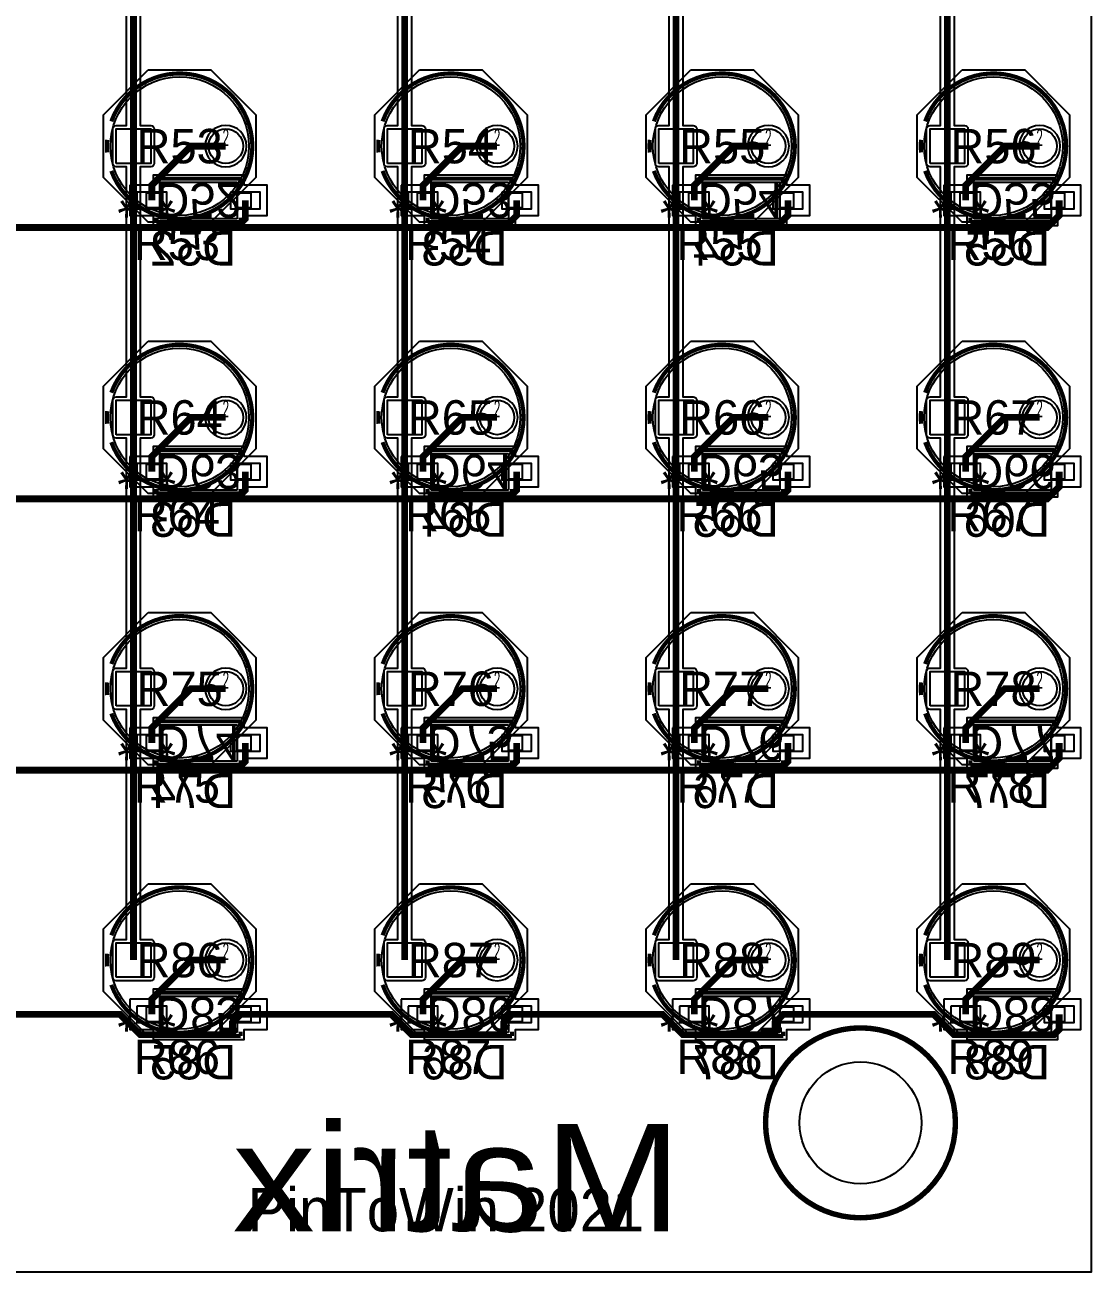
# Model space of a CAD drawing. Extents: x -64 to 44, y -72 to 40.
# Drawn here: x 4.2 to 43.5, y -71.5 to -25.53 of the extents above; entities that cross this region are included whole.
import ezdxf
from ezdxf.enums import TextEntityAlignment as Align

# ---------------------------------------------------------------- set-up
doc = ezdxf.new("R2010")
doc.units = 0
for name, color, linetype in [('ASSEMBLY', 12, 'CONTINUOUS'), ('BOUND', 85, 'CONTINUOUS'), ('COND', 80, 'CONTINUOUS'), ('COND2', 2, 'CONTINUOUS'), ('PACKAGES', 202, 'CONTINUOUS'), ('SILK_SCREEN', 85, 'CONTINUOUS'), ('SILK_SCREEN2', 85, 'CONTINUOUS'), ('SOLDER_MASK', 85, 'CONTINUOUS'), ('TEXT', 142, 'CONTINUOUS')]:
    doc.layers.add(name, color=color, linetype=linetype)

msp = doc.modelspace()

# ---------------------------------------------------------------- linework, layer by layer
at = {"layer": 'ASSEMBLY'}
for points in [[(12.4545, -30, -1), (7.3491, -30, -1), (12.4545, -30)], [(22.4545, -30, -1), (17.3491, -30, -1), (22.4545, -30)], [(32.4545, -30, -1), (27.3491, -30, -1), (32.4545, -30)], [(42.4545, -30, -1), (37.3491, -30, -1), (42.4545, -30)], [(12.4545, -40, -1), (7.3491, -40, -1), (12.4545, -40)], [(22.4545, -40, -1), (17.3491, -40, -1), (22.4545, -40)], [(32.4545, -40, -1), (27.3491, -40, -1), (32.4545, -40)], [(42.4545, -40, -1), (37.3491, -40, -1), (42.4545, -40)], [(12.4545, -50, -1), (7.3491, -50, -1), (12.4545, -50)], [(22.4545, -50, -1), (17.3491, -50, -1), (22.4545, -50)], [(32.4545, -50, -1), (27.3491, -50, -1), (32.4545, -50)], [(42.4545, -50, -1), (37.3491, -50, -1), (42.4545, -50)], [(12.4545, -60, -1), (7.3491, -60, -1), (12.4545, -60)], [(22.4545, -60, -1), (17.3491, -60, -1), (22.4545, -60)], [(32.4545, -60, -1), (27.3491, -60, -1), (32.4545, -60)], [(42.4545, -60, -1), (37.3491, -60, -1), (42.4545, -60)]]:
    msp.add_lwpolyline(points, format="xyb", dxfattribs=at)
for points in [[(9.175, -31.6625), (9.5125, -31.325)], [(9.175, -31.325), (12.025, -31.325)], [(9.175, -32.675), (9.175, -31.325)], [(12.025, -31.325), (12.025, -32.675)], [(19.175, -31.6625), (19.5125, -31.325)], [(19.175, -31.325), (22.025, -31.325)], [(19.175, -32.675), (19.175, -31.325)], [(22.025, -31.325), (22.025, -32.675)], [(29.175, -31.6625), (29.5125, -31.325)], [(29.175, -31.325), (32.025, -31.325)], [(29.175, -32.675), (29.175, -31.325)], [(32.025, -31.325), (32.025, -32.675)], [(39.175, -31.6625), (39.5125, -31.325)], [(39.175, -31.325), (42.025, -31.325)], [(39.175, -32.675), (39.175, -31.325)], [(42.025, -31.325), (42.025, -32.675)], [(8.675, -32.275), (8.675, -31.725)], [(8.675, -31.725), (9.175, -31.725)], [(9.175, -31.725), (9.175, -32.275)], [(12.025, -32.275), (12.025, -31.725)], [(12.025, -31.725), (12.525, -31.725)], [(12.525, -31.725), (12.525, -32.275)], [(18.675, -32.275), (18.675, -31.725)], [(18.675, -31.725), (19.175, -31.725)], [(19.175, -31.725), (19.175, -32.275)], [(22.025, -32.275), (22.025, -31.725)], [(22.025, -31.725), (22.525, -31.725)], [(22.525, -31.725), (22.525, -32.275)], [(28.675, -32.275), (28.675, -31.725)], [(28.675, -31.725), (29.175, -31.725)], [(29.175, -31.725), (29.175, -32.275)], [(32.025, -32.275), (32.025, -31.725)], [(32.025, -31.725), (32.525, -31.725)], [(32.525, -31.725), (32.525, -32.275)], [(38.675, -32.275), (38.675, -31.725)], [(38.675, -31.725), (39.175, -31.725)], [(39.175, -31.725), (39.175, -32.275)], [(42.025, -32.275), (42.025, -31.725)], [(42.025, -31.725), (42.525, -31.725)], [(42.525, -31.725), (42.525, -32.275)], [(9.175, -32.275), (8.675, -32.275)], [(9.175, -32.3375), (9.5125, -32.675)], [(12.525, -32.275), (12.025, -32.275)], [(19.175, -32.275), (18.675, -32.275)], [(19.175, -32.3375), (19.5125, -32.675)], [(22.525, -32.275), (22.025, -32.275)], [(29.175, -32.275), (28.675, -32.275)], [(29.175, -32.3375), (29.5125, -32.675)], [(32.525, -32.275), (32.025, -32.275)], [(39.175, -32.275), (38.675, -32.275)], [(39.175, -32.3375), (39.5125, -32.675)], [(42.525, -32.275), (42.025, -32.275)], [(12.025, -32.675), (9.175, -32.675)], [(22.025, -32.675), (19.175, -32.675)], [(32.025, -32.675), (29.175, -32.675)], [(42.025, -32.675), (39.175, -32.675)], [(9.175, -41.6625), (9.5125, -41.325)], [(9.175, -41.325), (12.025, -41.325)], [(9.175, -42.675), (9.175, -41.325)], [(12.025, -41.325), (12.025, -42.675)], [(19.175, -41.6625), (19.5125, -41.325)], [(19.175, -41.325), (22.025, -41.325)], [(19.175, -42.675), (19.175, -41.325)], [(22.025, -41.325), (22.025, -42.675)], [(29.175, -41.6625), (29.5125, -41.325)], [(29.175, -41.325), (32.025, -41.325)], [(29.175, -42.675), (29.175, -41.325)], [(32.025, -41.325), (32.025, -42.675)], [(39.175, -41.6625), (39.5125, -41.325)], [(39.175, -41.325), (42.025, -41.325)], [(39.175, -42.675), (39.175, -41.325)], [(42.025, -41.325), (42.025, -42.675)], [(8.675, -42.275), (8.675, -41.725)], [(8.675, -41.725), (9.175, -41.725)], [(9.175, -41.725), (9.175, -42.275)], [(12.025, -42.275), (12.025, -41.725)], [(12.025, -41.725), (12.525, -41.725)], [(12.525, -41.725), (12.525, -42.275)], [(18.675, -42.275), (18.675, -41.725)], [(18.675, -41.725), (19.175, -41.725)], [(19.175, -41.725), (19.175, -42.275)], [(22.025, -42.275), (22.025, -41.725)], [(22.025, -41.725), (22.525, -41.725)], [(22.525, -41.725), (22.525, -42.275)], [(28.675, -42.275), (28.675, -41.725)], [(28.675, -41.725), (29.175, -41.725)], [(29.175, -41.725), (29.175, -42.275)], [(32.025, -42.275), (32.025, -41.725)], [(32.025, -41.725), (32.525, -41.725)], [(32.525, -41.725), (32.525, -42.275)], [(38.675, -42.275), (38.675, -41.725)], [(38.675, -41.725), (39.175, -41.725)], [(39.175, -41.725), (39.175, -42.275)], [(42.025, -42.275), (42.025, -41.725)], [(42.025, -41.725), (42.525, -41.725)], [(42.525, -41.725), (42.525, -42.275)], [(9.175, -42.275), (8.675, -42.275)], [(12.525, -42.275), (12.025, -42.275)], [(19.175, -42.275), (18.675, -42.275)], [(22.525, -42.275), (22.025, -42.275)], [(29.175, -42.275), (28.675, -42.275)], [(32.525, -42.275), (32.025, -42.275)], [(39.175, -42.275), (38.675, -42.275)], [(42.525, -42.275), (42.025, -42.275)], [(9.175, -42.3375), (9.5125, -42.675)], [(12.025, -42.675), (9.175, -42.675)], [(19.175, -42.3375), (19.5125, -42.675)], [(22.025, -42.675), (19.175, -42.675)], [(29.175, -42.3375), (29.5125, -42.675)], [(32.025, -42.675), (29.175, -42.675)], [(39.175, -42.3375), (39.5125, -42.675)], [(42.025, -42.675), (39.175, -42.675)], [(9.175, -51.6625), (9.5125, -51.325)], [(9.175, -51.325), (12.025, -51.325)], [(9.175, -52.675), (9.175, -51.325)], [(12.025, -51.325), (12.025, -52.675)], [(19.175, -51.6625), (19.5125, -51.325)], [(19.175, -51.325), (22.025, -51.325)], [(19.175, -52.675), (19.175, -51.325)], [(22.025, -51.325), (22.025, -52.675)], [(29.175, -51.6625), (29.5125, -51.325)], [(29.175, -51.325), (32.025, -51.325)], [(29.175, -52.675), (29.175, -51.325)], [(32.025, -51.325), (32.025, -52.675)], [(39.175, -51.6625), (39.5125, -51.325)], [(39.175, -51.325), (42.025, -51.325)], [(39.175, -52.675), (39.175, -51.325)], [(42.025, -51.325), (42.025, -52.675)], [(8.675, -52.275), (8.675, -51.725)], [(8.675, -51.725), (9.175, -51.725)], [(9.175, -51.725), (9.175, -52.275)], [(12.025, -52.275), (12.025, -51.725)], [(12.025, -51.725), (12.525, -51.725)], [(12.525, -51.725), (12.525, -52.275)], [(18.675, -52.275), (18.675, -51.725)], [(18.675, -51.725), (19.175, -51.725)], [(19.175, -51.725), (19.175, -52.275)], [(22.025, -52.275), (22.025, -51.725)], [(22.025, -51.725), (22.525, -51.725)], [(22.525, -51.725), (22.525, -52.275)], [(28.675, -52.275), (28.675, -51.725)], [(28.675, -51.725), (29.175, -51.725)], [(29.175, -51.725), (29.175, -52.275)], [(32.025, -52.275), (32.025, -51.725)], [(32.025, -51.725), (32.525, -51.725)], [(32.525, -51.725), (32.525, -52.275)], [(38.675, -52.275), (38.675, -51.725)], [(38.675, -51.725), (39.175, -51.725)], [(39.175, -51.725), (39.175, -52.275)], [(42.025, -52.275), (42.025, -51.725)], [(42.025, -51.725), (42.525, -51.725)], [(42.525, -51.725), (42.525, -52.275)], [(9.175, -52.275), (8.675, -52.275)], [(9.175, -52.3375), (9.5125, -52.675)], [(12.525, -52.275), (12.025, -52.275)], [(19.175, -52.275), (18.675, -52.275)], [(19.175, -52.3375), (19.5125, -52.675)], [(22.525, -52.275), (22.025, -52.275)], [(29.175, -52.275), (28.675, -52.275)], [(29.175, -52.3375), (29.5125, -52.675)], [(32.525, -52.275), (32.025, -52.275)], [(39.175, -52.275), (38.675, -52.275)], [(39.175, -52.3375), (39.5125, -52.675)], [(42.525, -52.275), (42.025, -52.275)], [(12.025, -52.675), (9.175, -52.675)], [(22.025, -52.675), (19.175, -52.675)], [(32.025, -52.675), (29.175, -52.675)], [(42.025, -52.675), (39.175, -52.675)], [(9.175, -61.6625), (9.5125, -61.325)], [(9.175, -61.325), (12.025, -61.325)], [(9.175, -62.675), (9.175, -61.325)], [(12.025, -61.325), (12.025, -62.675)], [(19.175, -61.6625), (19.5125, -61.325)], [(19.175, -61.325), (22.025, -61.325)], [(19.175, -62.675), (19.175, -61.325)], [(22.025, -61.325), (22.025, -62.675)], [(29.175, -61.6625), (29.5125, -61.325)], [(29.175, -61.325), (32.025, -61.325)], [(29.175, -62.675), (29.175, -61.325)], [(32.025, -61.325), (32.025, -62.675)], [(39.175, -61.6625), (39.5125, -61.325)], [(39.175, -61.325), (42.025, -61.325)], [(39.175, -62.675), (39.175, -61.325)], [(42.025, -61.325), (42.025, -62.675)], [(8.675, -62.275), (8.675, -61.725)], [(8.675, -61.725), (9.175, -61.725)], [(9.175, -61.725), (9.175, -62.275)], [(12.025, -62.275), (12.025, -61.725)], [(12.025, -61.725), (12.525, -61.725)], [(12.525, -61.725), (12.525, -62.275)], [(18.675, -62.275), (18.675, -61.725)], [(18.675, -61.725), (19.175, -61.725)], [(19.175, -61.725), (19.175, -62.275)], [(22.025, -62.275), (22.025, -61.725)], [(22.025, -61.725), (22.525, -61.725)], [(22.525, -61.725), (22.525, -62.275)], [(28.675, -62.275), (28.675, -61.725)], [(28.675, -61.725), (29.175, -61.725)], [(29.175, -61.725), (29.175, -62.275)], [(32.025, -62.275), (32.025, -61.725)], [(32.025, -61.725), (32.525, -61.725)], [(32.525, -61.725), (32.525, -62.275)], [(38.675, -62.275), (38.675, -61.725)], [(38.675, -61.725), (39.175, -61.725)], [(39.175, -61.725), (39.175, -62.275)], [(42.025, -62.275), (42.025, -61.725)], [(42.025, -61.725), (42.525, -61.725)], [(42.525, -61.725), (42.525, -62.275)], [(9.175, -62.275), (8.675, -62.275)], [(9.175, -62.3375), (9.5125, -62.675)], [(12.525, -62.275), (12.025, -62.275)], [(19.175, -62.275), (18.675, -62.275)], [(19.175, -62.3375), (19.5125, -62.675)], [(22.525, -62.275), (22.025, -62.275)], [(29.175, -62.275), (28.675, -62.275)], [(29.175, -62.3375), (29.5125, -62.675)], [(32.525, -62.275), (32.025, -62.275)], [(39.175, -62.275), (38.675, -62.275)], [(39.175, -62.3375), (39.5125, -62.675)], [(42.525, -62.275), (42.025, -62.275)], [(12.025, -62.675), (9.175, -62.675)], [(22.025, -62.675), (19.175, -62.675)], [(32.025, -62.675), (29.175, -62.675)], [(42.025, -62.675), (39.175, -62.675)]]:
    msp.add_lwpolyline(points, dxfattribs=at)
at = {"layer": 'ASSEMBLY', "const_width": 0.2}
msp.add_lwpolyline([(38.5, -66, 1), (31.5, -66, 1), (38.5, -66)], format="xyb", dxfattribs=at)
at = {"layer": 'BOUND'}
for points in [[(8.7461, -27.1933), (11.0575, -27.1933), (12.7085, -28.8443), (12.7085, -31.1557), (11.0575, -32.8067), (8.7461, -32.8067), (7.0951, -31.1557), (7.0951, -28.8443)], [(18.7461, -27.1933), (21.0575, -27.1933), (22.7085, -28.8443), (22.7085, -31.1557), (21.0575, -32.8067), (18.7461, -32.8067), (17.0951, -31.1557), (17.0951, -28.8443)], [(28.7461, -27.1933), (31.0575, -27.1933), (32.7085, -28.8443), (32.7085, -31.1557), (31.0575, -32.8067), (28.7461, -32.8067), (27.0951, -31.1557), (27.0951, -28.8443)], [(38.7461, -27.1933), (41.0575, -27.1933), (42.7085, -28.8443), (42.7085, -31.1557), (41.0575, -32.8067), (38.7461, -32.8067), (37.0951, -31.1557), (37.0951, -28.8443)], [(8.071, -31.441), (8.071, -32.559), (8.921, -32.559), (8.921, -32.929), (12.279, -32.929), (12.279, -32.559), (13.129, -32.559), (13.129, -31.441), (12.279, -31.441), (12.279, -31.071), (8.921, -31.071), (8.921, -31.441)], [(18.071, -31.441), (18.071, -32.559), (18.921, -32.559), (18.921, -32.929), (22.279, -32.929), (22.279, -32.559), (23.129, -32.559), (23.129, -31.441), (22.279, -31.441), (22.279, -31.071), (18.921, -31.071), (18.921, -31.441)], [(28.071, -31.441), (28.071, -32.559), (28.921, -32.559), (28.921, -32.929), (32.279, -32.929), (32.279, -32.559), (33.129, -32.559), (33.129, -31.441), (32.279, -31.441), (32.279, -31.071), (28.921, -31.071), (28.921, -31.441)], [(38.071, -31.441), (38.071, -32.559), (38.921, -32.559), (38.921, -32.929), (42.279, -32.929), (42.279, -32.559), (43.129, -32.559), (43.129, -31.441), (42.279, -31.441), (42.279, -31.071), (38.921, -31.071), (38.921, -31.441)], [(8.7461, -37.1933), (11.0575, -37.1933), (12.7085, -38.8443), (12.7085, -41.1557), (11.0575, -42.8067), (8.7461, -42.8067), (7.0951, -41.1557), (7.0951, -38.8443)], [(18.7461, -37.1933), (21.0575, -37.1933), (22.7085, -38.8443), (22.7085, -41.1557), (21.0575, -42.8067), (18.7461, -42.8067), (17.0951, -41.1557), (17.0951, -38.8443)], [(28.7461, -37.1933), (31.0575, -37.1933), (32.7085, -38.8443), (32.7085, -41.1557), (31.0575, -42.8067), (28.7461, -42.8067), (27.0951, -41.1557), (27.0951, -38.8443)], [(38.7461, -37.1933), (41.0575, -37.1933), (42.7085, -38.8443), (42.7085, -41.1557), (41.0575, -42.8067), (38.7461, -42.8067), (37.0951, -41.1557), (37.0951, -38.8443)], [(8.071, -41.441), (8.071, -42.559), (8.921, -42.559), (8.921, -42.929), (12.279, -42.929), (12.279, -42.559), (13.129, -42.559), (13.129, -41.441), (12.279, -41.441), (12.279, -41.071), (8.921, -41.071), (8.921, -41.441)], [(18.071, -41.441), (18.071, -42.559), (18.921, -42.559), (18.921, -42.929), (22.279, -42.929), (22.279, -42.559), (23.129, -42.559), (23.129, -41.441), (22.279, -41.441), (22.279, -41.071), (18.921, -41.071), (18.921, -41.441)], [(28.071, -41.441), (28.071, -42.559), (28.921, -42.559), (28.921, -42.929), (32.279, -42.929), (32.279, -42.559), (33.129, -42.559), (33.129, -41.441), (32.279, -41.441), (32.279, -41.071), (28.921, -41.071), (28.921, -41.441)], [(38.071, -41.441), (38.071, -42.559), (38.921, -42.559), (38.921, -42.929), (42.279, -42.929), (42.279, -42.559), (43.129, -42.559), (43.129, -41.441), (42.279, -41.441), (42.279, -41.071), (38.921, -41.071), (38.921, -41.441)], [(8.7461, -47.1933), (11.0575, -47.1933), (12.7085, -48.8443), (12.7085, -51.1557), (11.0575, -52.8067), (8.7461, -52.8067), (7.0951, -51.1557), (7.0951, -48.8443)], [(18.7461, -47.1933), (21.0575, -47.1933), (22.7085, -48.8443), (22.7085, -51.1557), (21.0575, -52.8067), (18.7461, -52.8067), (17.0951, -51.1557), (17.0951, -48.8443)], [(28.7461, -47.1933), (31.0575, -47.1933), (32.7085, -48.8443), (32.7085, -51.1557), (31.0575, -52.8067), (28.7461, -52.8067), (27.0951, -51.1557), (27.0951, -48.8443)], [(38.7461, -47.1933), (41.0575, -47.1933), (42.7085, -48.8443), (42.7085, -51.1557), (41.0575, -52.8067), (38.7461, -52.8067), (37.0951, -51.1557), (37.0951, -48.8443)], [(8.071, -51.441), (8.071, -52.559), (8.921, -52.559), (8.921, -52.929), (12.279, -52.929), (12.279, -52.559), (13.129, -52.559), (13.129, -51.441), (12.279, -51.441), (12.279, -51.071), (8.921, -51.071), (8.921, -51.441)], [(18.071, -51.441), (18.071, -52.559), (18.921, -52.559), (18.921, -52.929), (22.279, -52.929), (22.279, -52.559), (23.129, -52.559), (23.129, -51.441), (22.279, -51.441), (22.279, -51.071), (18.921, -51.071), (18.921, -51.441)], [(28.071, -51.441), (28.071, -52.559), (28.921, -52.559), (28.921, -52.929), (32.279, -52.929), (32.279, -52.559), (33.129, -52.559), (33.129, -51.441), (32.279, -51.441), (32.279, -51.071), (28.921, -51.071), (28.921, -51.441)], [(38.071, -51.441), (38.071, -52.559), (38.921, -52.559), (38.921, -52.929), (42.279, -52.929), (42.279, -52.559), (43.129, -52.559), (43.129, -51.441), (42.279, -51.441), (42.279, -51.071), (38.921, -51.071), (38.921, -51.441)], [(8.7461, -57.1933), (11.0575, -57.1933), (12.7085, -58.8443), (12.7085, -61.1557), (11.0575, -62.8067), (8.7461, -62.8067), (7.0951, -61.1557), (7.0951, -58.8443)], [(18.7461, -57.1933), (21.0575, -57.1933), (22.7085, -58.8443), (22.7085, -61.1557), (21.0575, -62.8067), (18.7461, -62.8067), (17.0951, -61.1557), (17.0951, -58.8443)], [(28.7461, -57.1933), (31.0575, -57.1933), (32.7085, -58.8443), (32.7085, -61.1557), (31.0575, -62.8067), (28.7461, -62.8067), (27.0951, -61.1557), (27.0951, -58.8443)], [(38.7461, -57.1933), (41.0575, -57.1933), (42.7085, -58.8443), (42.7085, -61.1557), (41.0575, -62.8067), (38.7461, -62.8067), (37.0951, -61.1557), (37.0951, -58.8443)], [(8.071, -61.441), (8.071, -62.559), (8.921, -62.559), (8.921, -62.929), (12.279, -62.929), (12.279, -62.559), (13.129, -62.559), (13.129, -61.441), (12.279, -61.441), (12.279, -61.071), (8.921, -61.071), (8.921, -61.441)], [(18.071, -61.441), (18.071, -62.559), (18.921, -62.559), (18.921, -62.929), (22.279, -62.929), (22.279, -62.559), (23.129, -62.559), (23.129, -61.441), (22.279, -61.441), (22.279, -61.071), (18.921, -61.071), (18.921, -61.441)], [(28.071, -61.441), (28.071, -62.559), (28.921, -62.559), (28.921, -62.929), (32.279, -62.929), (32.279, -62.559), (33.129, -62.559), (33.129, -61.441), (32.279, -61.441), (32.279, -61.071), (28.921, -61.071), (28.921, -61.441)], [(38.071, -61.441), (38.071, -62.559), (38.921, -62.559), (38.921, -62.929), (42.279, -62.929), (42.279, -62.559), (43.129, -62.559), (43.129, -61.441), (42.279, -61.441), (42.279, -61.071), (38.921, -61.071), (38.921, -61.441)]]:
    msp.add_lwpolyline(points, close=True, dxfattribs=at)
at = {"layer": 'COND'}
for points in [[(43.4999, 39.9999), (43.4999, -71.4999), (-63.4999, -71.4999), (-63.4999, 39.9999)], [(7.565, -30.635), (7.565, -29.365), (8.835, -29.365), (8.835, -30.635)], [(17.565, -30.635), (17.565, -29.365), (18.835, -29.365), (18.835, -30.635)], [(27.565, -30.635), (27.565, -29.365), (28.835, -29.365), (28.835, -30.635)], [(37.565, -30.635), (37.565, -29.365), (38.835, -29.365), (38.835, -30.635)], [(7.565, -40.635), (7.565, -39.365), (8.835, -39.365), (8.835, -40.635)], [(17.565, -40.635), (17.565, -39.365), (18.835, -39.365), (18.835, -40.635)], [(27.565, -40.635), (27.565, -39.365), (28.835, -39.365), (28.835, -40.635)], [(37.565, -40.635), (37.565, -39.365), (38.835, -39.365), (38.835, -40.635)], [(7.565, -50.635), (7.565, -49.365), (8.835, -49.365), (8.835, -50.635)], [(17.565, -50.635), (17.565, -49.365), (18.835, -49.365), (18.835, -50.635)], [(27.565, -50.635), (27.565, -49.365), (28.835, -49.365), (28.835, -50.635)], [(37.565, -50.635), (37.565, -49.365), (38.835, -49.365), (38.835, -50.635)], [(7.565, -60.635), (7.565, -59.365), (8.835, -59.365), (8.835, -60.635)], [(17.565, -60.635), (17.565, -59.365), (18.835, -59.365), (18.835, -60.635)], [(27.565, -60.635), (27.565, -59.365), (28.835, -59.365), (28.835, -60.635)], [(37.565, -60.635), (37.565, -59.365), (38.835, -59.365), (38.835, -60.635)]]:
    msp.add_lwpolyline(points, close=True, dxfattribs=at)
at = {"layer": 'COND', "const_width": 0.25}
for points in [[(8.2, -30), (8.2, -20)], [(18.2, -30), (18.2, -20)], [(28.2, -30), (28.2, -20)], [(38.2, -30), (38.2, -20)], [(8.2, -40), (8.2, -30)], [(18.2, -40), (18.2, -30)], [(28.2, -40), (28.2, -30)], [(38.2, -40), (38.2, -30)], [(8.2, -50), (8.2, -40)], [(18.2, -50), (18.2, -40)], [(28.2, -50), (28.2, -40)], [(38.2, -50), (38.2, -40)], [(8.2, -60), (8.2, -50)], [(18.2, -60), (18.2, -50)], [(28.2, -60), (28.2, -50)], [(38.2, -60), (38.2, -50)]]:
    msp.add_lwpolyline(points, dxfattribs=at)
at = {"layer": 'COND'}
for points in [[(8.4522, -20.7622), (8.4522, -29.2378), (8.835, -29.2378, -0.414214), (8.9622, -29.365), (8.9622, -30.635, -0.414214), (8.835, -30.7622), (8.4522, -30.7622), (8.4522, -39.2378), (8.835, -39.2378, -0.414214), (8.9622, -39.365), (8.9622, -40.635, -0.414214), (8.835, -40.7622), (8.4522, -40.7622), (8.4522, -49.2378), (8.835, -49.2378, -0.414214), (8.9622, -49.365), (8.9622, -50.635, -0.414214), (8.835, -50.7622), (8.4522, -50.7622), (8.4522, -59.2378), (8.835, -59.2378, -0.414214), (8.9622, -59.365), (8.9622, -60.635, -0.414214), (8.835, -60.7622), (7.565, -60.7622, -0.414214), (7.4378, -60.635), (7.4378, -59.365, -0.414214), (7.565, -59.2378), (7.9478, -59.2378), (7.9478, -50.7622), (7.565, -50.7622, -0.414214), (7.4378, -50.635), (7.4378, -49.365, -0.414214), (7.565, -49.2378), (7.9478, -49.2378), (7.9478, -40.7622), (7.565, -40.7622, -0.414214), (7.4378, -40.635), (7.4378, -39.365, -0.414214), (7.565, -39.2378), (7.9478, -39.2378), (7.9478, -30.7622), (7.565, -30.7622, -0.414214), (7.4378, -30.635), (7.4378, -29.365, -0.414214), (7.565, -29.2378), (7.9478, -29.2378), (7.9478, -20.7622)], [(18.4522, -20.7622), (18.4522, -29.2378), (18.835, -29.2378, -0.414214), (18.9622, -29.365), (18.9622, -30.635, -0.414214), (18.835, -30.7622), (18.4522, -30.7622), (18.4522, -39.2378), (18.835, -39.2378, -0.414214), (18.9622, -39.365), (18.9622, -40.635, -0.414214), (18.835, -40.7622), (18.4522, -40.7622), (18.4522, -49.2378), (18.835, -49.2378, -0.414214), (18.9622, -49.365), (18.9622, -50.635, -0.414214), (18.835, -50.7622), (18.4522, -50.7622), (18.4522, -59.2378), (18.835, -59.2378, -0.414214), (18.9622, -59.365), (18.9622, -60.635, -0.414214), (18.835, -60.7622), (17.565, -60.7622, -0.414214), (17.4378, -60.635), (17.4378, -59.365, -0.414214), (17.565, -59.2378), (17.9478, -59.2378), (17.9478, -50.7622), (17.565, -50.7622, -0.414214), (17.4378, -50.635), (17.4378, -49.365, -0.414214), (17.565, -49.2378), (17.9478, -49.2378), (17.9478, -40.7622), (17.565, -40.7622, -0.414214), (17.4378, -40.635), (17.4378, -39.365, -0.414214), (17.565, -39.2378), (17.9478, -39.2378), (17.9478, -30.7622), (17.565, -30.7622, -0.414214), (17.4378, -30.635), (17.4378, -29.365, -0.414214), (17.565, -29.2378), (17.9478, -29.2378), (17.9478, -20.7622)], [(28.4522, -20.7622), (28.4522, -29.2378), (28.835, -29.2378, -0.414214), (28.9622, -29.365), (28.9622, -30.635, -0.414214), (28.835, -30.7622), (28.4522, -30.7622), (28.4522, -39.2378), (28.835, -39.2378, -0.414214), (28.9622, -39.365), (28.9622, -40.635, -0.414214), (28.835, -40.7622), (28.4522, -40.7622), (28.4522, -49.2378), (28.835, -49.2378, -0.414214), (28.9622, -49.365), (28.9622, -50.635, -0.414214), (28.835, -50.7622), (28.4522, -50.7622), (28.4522, -59.2378), (28.835, -59.2378, -0.414214), (28.9622, -59.365), (28.9622, -60.635, -0.414214), (28.835, -60.7622), (27.565, -60.7622, -0.414214), (27.4378, -60.635), (27.4378, -59.365, -0.414214), (27.565, -59.2378), (27.9478, -59.2378), (27.9478, -50.7622), (27.565, -50.7622, -0.414214), (27.4378, -50.635), (27.4378, -49.365, -0.414214), (27.565, -49.2378), (27.9478, -49.2378), (27.9478, -40.7622), (27.565, -40.7622, -0.414214), (27.4378, -40.635), (27.4378, -39.365, -0.414214), (27.565, -39.2378), (27.9478, -39.2378), (27.9478, -30.7622), (27.565, -30.7622, -0.414214), (27.4378, -30.635), (27.4378, -29.365, -0.414214), (27.565, -29.2378), (27.9478, -29.2378), (27.9478, -20.7622)], [(38.4522, -20.7622), (38.4522, -29.2378), (38.835, -29.2378, -0.414214), (38.9622, -29.365), (38.9622, -30.635, -0.414214), (38.835, -30.7622), (38.4522, -30.7622), (38.4522, -39.2378), (38.835, -39.2378, -0.414214), (38.9622, -39.365), (38.9622, -40.635, -0.414214), (38.835, -40.7622), (38.4522, -40.7622), (38.4522, -49.2378), (38.835, -49.2378, -0.414214), (38.9622, -49.365), (38.9622, -50.635, -0.414214), (38.835, -50.7622), (38.4522, -50.7622), (38.4522, -59.2378), (38.835, -59.2378, -0.414214), (38.9622, -59.365), (38.9622, -60.635, -0.414214), (38.835, -60.7622), (37.565, -60.7622, -0.414214), (37.4378, -60.635), (37.4378, -59.365, -0.414214), (37.565, -59.2378), (37.9478, -59.2378), (37.9478, -50.7622), (37.565, -50.7622, -0.414214), (37.4378, -50.635), (37.4378, -49.365, -0.414214), (37.565, -49.2378), (37.9478, -49.2378), (37.9478, -40.7622), (37.565, -40.7622, -0.414214), (37.4378, -40.635), (37.4378, -39.365, -0.414214), (37.565, -39.2378), (37.9478, -39.2378), (37.9478, -30.7622), (37.565, -30.7622, -0.414214), (37.4378, -30.635), (37.4378, -29.365, -0.414214), (37.565, -29.2378), (37.9478, -29.2378), (37.9478, -20.7622)]]:
    msp.add_lwpolyline(points, format="xyb", dxfattribs=at)
for points in [[(12.3658, -30, 1), (10.8414, -30, 1)], [(22.3658, -30, 1), (20.8414, -30, 1)], [(32.3658, -30, 1), (30.8414, -30, 1)], [(42.3658, -30, 1), (40.8414, -30, 1)], [(12.3658, -40, 1), (10.8414, -40, 1)], [(22.3658, -40, 1), (20.8414, -40, 1)], [(32.3658, -40, 1), (30.8414, -40, 1)], [(42.3658, -40, 1), (40.8414, -40, 1)], [(12.3658, -50, 1), (10.8414, -50, 1)], [(22.3658, -50, 1), (20.8414, -50, 1)], [(32.3658, -50, 1), (30.8414, -50, 1)], [(42.3658, -50, 1), (40.8414, -50, 1)], [(12.3658, -60, 1), (10.8414, -60, 1)], [(22.3658, -60, 1), (20.8414, -60, 1)], [(32.3658, -60, 1), (30.8414, -60, 1)], [(42.3658, -60, 1), (40.8414, -60, 1)], [(38.5002, -66, 1), (31.4998, -66, 1)]]:
    msp.add_lwpolyline(points, format="xyb", close=True, dxfattribs=at)
for centre in [(11.6036, -30), (21.6036, -30), (31.6036, -30), (41.6036, -30), (11.6036, -40), (21.6036, -40), (31.6036, -40), (41.6036, -40), (11.6036, -50), (21.6036, -50), (31.6036, -50), (41.6036, -50), (11.6036, -60), (21.6036, -60), (31.6036, -60), (41.6036, -60)]:
    msp.add_circle(centre, 0.635, dxfattribs=at)
at = {"layer": 'COND2'}
for points in [[(7.565, -30.635), (7.565, -29.365), (8.835, -29.365), (8.835, -30.635)], [(17.565, -30.635), (17.565, -29.365), (18.835, -29.365), (18.835, -30.635)], [(27.565, -30.635), (27.565, -29.365), (28.835, -29.365), (28.835, -30.635)], [(37.565, -30.635), (37.565, -29.365), (38.835, -29.365), (38.835, -30.635)], [(8.325, -31.695), (8.325, -32.305), (9.425, -32.305), (9.425, -31.695)], [(11.775, -31.695), (11.775, -32.305), (12.875, -32.305), (12.875, -31.695)], [(18.325, -31.695), (18.325, -32.305), (19.425, -32.305), (19.425, -31.695)], [(21.775, -31.695), (21.775, -32.305), (22.875, -32.305), (22.875, -31.695)], [(28.325, -31.695), (28.325, -32.305), (29.425, -32.305), (29.425, -31.695)], [(31.775, -31.695), (31.775, -32.305), (32.875, -32.305), (32.875, -31.695)], [(38.325, -31.695), (38.325, -32.305), (39.425, -32.305), (39.425, -31.695)], [(41.775, -31.695), (41.775, -32.305), (42.875, -32.305), (42.875, -31.695)], [(7.565, -40.635), (7.565, -39.365), (8.835, -39.365), (8.835, -40.635)], [(17.565, -40.635), (17.565, -39.365), (18.835, -39.365), (18.835, -40.635)], [(27.565, -40.635), (27.565, -39.365), (28.835, -39.365), (28.835, -40.635)], [(37.565, -40.635), (37.565, -39.365), (38.835, -39.365), (38.835, -40.635)], [(8.325, -41.695), (8.325, -42.305), (9.425, -42.305), (9.425, -41.695)], [(11.775, -41.695), (11.775, -42.305), (12.875, -42.305), (12.875, -41.695)], [(18.325, -41.695), (18.325, -42.305), (19.425, -42.305), (19.425, -41.695)], [(21.775, -41.695), (21.775, -42.305), (22.875, -42.305), (22.875, -41.695)], [(28.325, -41.695), (28.325, -42.305), (29.425, -42.305), (29.425, -41.695)], [(31.775, -41.695), (31.775, -42.305), (32.875, -42.305), (32.875, -41.695)], [(38.325, -41.695), (38.325, -42.305), (39.425, -42.305), (39.425, -41.695)], [(41.775, -41.695), (41.775, -42.305), (42.875, -42.305), (42.875, -41.695)], [(7.565, -50.635), (7.565, -49.365), (8.835, -49.365), (8.835, -50.635)], [(17.565, -50.635), (17.565, -49.365), (18.835, -49.365), (18.835, -50.635)], [(27.565, -50.635), (27.565, -49.365), (28.835, -49.365), (28.835, -50.635)], [(37.565, -50.635), (37.565, -49.365), (38.835, -49.365), (38.835, -50.635)], [(8.325, -51.695), (8.325, -52.305), (9.425, -52.305), (9.425, -51.695)], [(11.775, -51.695), (11.775, -52.305), (12.875, -52.305), (12.875, -51.695)], [(18.325, -51.695), (18.325, -52.305), (19.425, -52.305), (19.425, -51.695)], [(21.775, -51.695), (21.775, -52.305), (22.875, -52.305), (22.875, -51.695)], [(28.325, -51.695), (28.325, -52.305), (29.425, -52.305), (29.425, -51.695)], [(31.775, -51.695), (31.775, -52.305), (32.875, -52.305), (32.875, -51.695)], [(38.325, -51.695), (38.325, -52.305), (39.425, -52.305), (39.425, -51.695)], [(41.775, -51.695), (41.775, -52.305), (42.875, -52.305), (42.875, -51.695)], [(7.565, -60.635), (7.565, -59.365), (8.835, -59.365), (8.835, -60.635)], [(17.565, -60.635), (17.565, -59.365), (18.835, -59.365), (18.835, -60.635)], [(27.565, -60.635), (27.565, -59.365), (28.835, -59.365), (28.835, -60.635)], [(37.565, -60.635), (37.565, -59.365), (38.835, -59.365), (38.835, -60.635)], [(8.325, -61.695), (8.325, -62.305), (9.425, -62.305), (9.425, -61.695)], [(11.775, -61.695), (11.775, -62.305), (12.875, -62.305), (12.875, -61.695)], [(18.325, -61.695), (18.325, -62.305), (19.425, -62.305), (19.425, -61.695)], [(21.775, -61.695), (21.775, -62.305), (22.875, -62.305), (22.875, -61.695)], [(28.325, -61.695), (28.325, -62.305), (29.425, -62.305), (29.425, -61.695)], [(31.775, -61.695), (31.775, -62.305), (32.875, -62.305), (32.875, -61.695)], [(38.325, -61.695), (38.325, -62.305), (39.425, -62.305), (39.425, -61.695)], [(41.775, -61.695), (41.775, -62.305), (42.875, -62.305), (42.875, -61.695)]]:
    msp.add_lwpolyline(points, close=True, dxfattribs=at)
at = {"layer": 'COND2', "const_width": 0.25}
for points in [[(11.6036, -30), (10.318, -30), (8.875, -31.443), (8.875, -32)], [(21.6036, -30), (20.318, -30), (18.875, -31.443), (18.875, -32)], [(31.6036, -30), (30.318, -30), (28.875, -31.443), (28.875, -32)], [(41.6036, -30), (40.318, -30), (38.875, -31.443), (38.875, -32)], [(12.325, -32), (12.325, -32.675), (12, -33)], [(22.325, -32), (22.325, -32.557), (21.882, -33)], [(32.325, -32), (32.325, -32.557), (31.882, -33)], [(42.325, -32), (42.325, -32.557), (41.882, -33), (31.882, -33)], [(12, -33), (2, -33)], [(21.882, -33), (12, -33)], [(31.882, -33), (21.882, -33)], [(11.6036, -40), (10.318, -40), (8.875, -41.443), (8.875, -42)], [(21.6036, -40), (20.318, -40), (18.875, -41.443), (18.875, -42)], [(31.6036, -40), (30.318, -40), (28.875, -41.443), (28.875, -42)], [(41.6036, -40), (40.318, -40), (38.875, -41.443), (38.875, -42)], [(12.325, -42), (12.325, -42.675), (12, -43)], [(22.325, -42), (22.325, -42.675), (22, -43)], [(32.325, -42), (32.325, -42.675), (32, -43)], [(42.325, -42), (42.325, -42.557), (41.882, -43), (32, -43)], [(12, -43), (2, -43)], [(22, -43), (12, -43)], [(32, -43), (22, -43)], [(11.6036, -50), (10.318, -50), (8.875, -51.443), (8.875, -52)], [(21.6036, -50), (20.318, -50), (18.875, -51.443), (18.875, -52)], [(31.6036, -50), (30.318, -50), (28.875, -51.443), (28.875, -52)], [(41.6036, -50), (40.318, -50), (38.875, -51.443), (38.875, -52)], [(12.325, -52), (12.325, -52.675), (12, -53)], [(22.325, -52), (22.325, -52.675), (22, -53)], [(32.325, -52), (32.325, -52.675), (32, -53)], [(42.325, -52), (42.325, -52.557), (41.882, -53), (32, -53)], [(12, -53), (2, -53)], [(22, -53), (12, -53)], [(32, -53), (22, -53)], [(11.6036, -60), (10.318, -60), (8.875, -61.443), (8.875, -62)], [(21.6036, -60), (20.318, -60), (18.875, -61.443), (18.875, -62)], [(31.6036, -60), (30.318, -60), (28.875, -61.443), (28.875, -62)], [(41.6036, -60), (40.318, -60), (38.875, -61.443), (38.875, -62)], [(2.325, -62), (7.7018, -62), (8.451, -62.7492), (11.776, -62.7492), (11.8492, -62.676), (11.8492, -62.305), (12.1542, -62), (12.325, -62)], [(12.325, -62), (17.7018, -62), (18.451, -62.7492), (21.776, -62.7492), (21.8492, -62.676), (21.8492, -62.305), (22.1542, -62), (22.325, -62)], [(22.325, -62), (27.7018, -62), (28.451, -62.7492), (31.776, -62.7492), (31.8492, -62.676), (31.8492, -62.305), (32.1542, -62), (32.325, -62)], [(32.325, -62), (37.7018, -62), (38.451, -62.7492), (42.1328, -62.7492), (42.325, -62.557), (42.325, -62)]]:
    msp.add_lwpolyline(points, dxfattribs=at)
at = {"layer": 'COND2'}
for centre in [(11.6036, -30), (21.6036, -30), (31.6036, -30), (41.6036, -30), (11.6036, -40), (21.6036, -40), (31.6036, -40), (41.6036, -40), (11.6036, -50), (21.6036, -50), (31.6036, -50), (41.6036, -50), (11.6036, -60), (21.6036, -60), (31.6036, -60), (41.6036, -60)]:
    msp.add_circle(centre, 0.635, dxfattribs=at)
at = {"layer": 'PACKAGES'}
msp.add_lwpolyline([(-63.5, -71.5), (-63.5, 40), (43.5, 40), (43.5, -71.5)], close=True, dxfattribs=at)
msp.add_lwpolyline([(38.5, -66, 1), (31.5, -66, 1)], format="xyb", close=True, dxfattribs=at)
at = {"layer": 'SILK_SCREEN', "const_width": 0.1524}
for points in [[(12.5815, -30, 0.83966), (7.3825, -29.0868)], [(22.5815, -30, 0.83966), (17.3825, -29.0868)], [(32.5815, -30, 0.83966), (27.3825, -29.0868)], [(42.5815, -30, 0.83966), (37.3825, -29.0868)], [(7.2323, -29.7669, 0.043577), (7.2323, -30.2331)], [(17.2323, -29.7669, 0.043577), (17.2323, -30.2331)], [(27.2323, -29.7669, 0.043577), (27.2323, -30.2331)], [(37.2323, -29.7669, 0.043577), (37.2323, -30.2331)], [(7.3825, -30.9132, 0.83966), (12.5815, -30)], [(17.3825, -30.9132, 0.83966), (22.5815, -30)], [(27.3825, -30.9132, 0.83966), (32.5815, -30)], [(37.3825, -30.9132, 0.83966), (42.5815, -30)], [(12.5815, -40, 0.83966), (7.3825, -39.0868)], [(22.5815, -40, 0.83966), (17.3825, -39.0868)], [(32.5815, -40, 0.83966), (27.3825, -39.0868)], [(42.5815, -40, 0.83966), (37.3825, -39.0868)], [(7.2323, -39.7669, 0.043577), (7.2323, -40.2331)], [(7.3825, -40.9132, 0.83966), (12.5815, -40)], [(17.2323, -39.7669, 0.043577), (17.2323, -40.2331)], [(17.3825, -40.9132, 0.83966), (22.5815, -40)], [(27.2323, -39.7669, 0.043577), (27.2323, -40.2331)], [(27.3825, -40.9132, 0.83966), (32.5815, -40)], [(37.2323, -39.7669, 0.043577), (37.2323, -40.2331)], [(37.3825, -40.9132, 0.83966), (42.5815, -40)], [(12.5815, -50, 0.83966), (7.3825, -49.0868)], [(22.5815, -50, 0.83966), (17.3825, -49.0868)], [(32.5815, -50, 0.83966), (27.3825, -49.0868)], [(42.5815, -50, 0.83966), (37.3825, -49.0868)], [(7.2323, -49.7669, 0.043577), (7.2323, -50.2331)], [(7.3825, -50.9132, 0.83966), (12.5815, -50)], [(17.2323, -49.7669, 0.043577), (17.2323, -50.2331)], [(17.3825, -50.9132, 0.83966), (22.5815, -50)], [(27.2323, -49.7669, 0.043577), (27.2323, -50.2331)], [(27.3825, -50.9132, 0.83966), (32.5815, -50)], [(37.2323, -49.7669, 0.043577), (37.2323, -50.2331)], [(37.3825, -50.9132, 0.83966), (42.5815, -50)], [(12.5815, -60, 0.83966), (7.3825, -59.0868)], [(22.5815, -60, 0.83966), (17.3825, -59.0868)], [(32.5815, -60, 0.83966), (27.3825, -59.0868)], [(42.5815, -60, 0.83966), (37.3825, -59.0868)], [(7.2323, -59.7669, 0.043577), (7.2323, -60.2331)], [(17.2323, -59.7669, 0.043577), (17.2323, -60.2331)], [(27.2323, -59.7669, 0.043577), (27.2323, -60.2331)], [(37.2323, -59.7669, 0.043577), (37.2323, -60.2331)], [(7.3825, -60.9132, 0.83966), (12.5815, -60)], [(17.3825, -60.9132, 0.83966), (22.5815, -60)], [(27.3825, -60.9132, 0.83966), (32.5815, -60)], [(37.3825, -60.9132, 0.83966), (42.5815, -60)]]:
    msp.add_lwpolyline(points, format="xyb", dxfattribs=at)
for points in [[(9.048, -31.198), (12.152, -31.198)], [(9.048, -31.3623), (9.048, -31.198)], [(12.152, -31.198), (12.152, -31.3623)], [(19.048, -31.198), (22.152, -31.198)], [(19.048, -31.3623), (19.048, -31.198)], [(22.152, -31.198), (22.152, -31.3623)], [(29.048, -31.198), (32.152, -31.198)], [(29.048, -31.3623), (29.048, -31.198)], [(32.152, -31.198), (32.152, -31.3623)], [(39.048, -31.198), (42.152, -31.198)], [(39.048, -31.3623), (39.048, -31.198)], [(42.152, -31.198), (42.152, -31.3623)], [(9.048, -32.802), (9.048, -32.6377)], [(12.152, -32.6377), (12.152, -32.802)], [(19.048, -32.802), (19.048, -32.6377)], [(22.152, -32.6377), (22.152, -32.802)], [(29.048, -32.802), (29.048, -32.6377)], [(32.152, -32.6377), (32.152, -32.802)], [(39.048, -32.802), (39.048, -32.6377)], [(42.152, -32.6377), (42.152, -32.802)], [(12.152, -32.802), (9.048, -32.802)], [(22.152, -32.802), (19.048, -32.802)], [(32.152, -32.802), (29.048, -32.802)], [(42.152, -32.802), (39.048, -32.802)], [(9.048, -41.198), (12.152, -41.198)], [(9.048, -41.3623), (9.048, -41.198)], [(12.152, -41.198), (12.152, -41.3623)], [(19.048, -41.198), (22.152, -41.198)], [(19.048, -41.3623), (19.048, -41.198)], [(22.152, -41.198), (22.152, -41.3623)], [(29.048, -41.198), (32.152, -41.198)], [(29.048, -41.3623), (29.048, -41.198)], [(32.152, -41.198), (32.152, -41.3623)], [(39.048, -41.198), (42.152, -41.198)], [(39.048, -41.3623), (39.048, -41.198)], [(42.152, -41.198), (42.152, -41.3623)], [(9.048, -42.802), (9.048, -42.6377)], [(12.152, -42.802), (9.048, -42.802)], [(12.152, -42.6377), (12.152, -42.802)], [(19.048, -42.802), (19.048, -42.6377)], [(22.152, -42.802), (19.048, -42.802)], [(22.152, -42.6377), (22.152, -42.802)], [(29.048, -42.802), (29.048, -42.6377)], [(32.152, -42.802), (29.048, -42.802)], [(32.152, -42.6377), (32.152, -42.802)], [(39.048, -42.802), (39.048, -42.6377)], [(42.152, -42.802), (39.048, -42.802)], [(42.152, -42.6377), (42.152, -42.802)], [(9.048, -51.198), (12.152, -51.198)], [(9.048, -51.3623), (9.048, -51.198)], [(12.152, -51.198), (12.152, -51.3623)], [(19.048, -51.198), (22.152, -51.198)], [(19.048, -51.3623), (19.048, -51.198)], [(22.152, -51.198), (22.152, -51.3623)], [(29.048, -51.198), (32.152, -51.198)], [(29.048, -51.3623), (29.048, -51.198)], [(32.152, -51.198), (32.152, -51.3623)], [(39.048, -51.198), (42.152, -51.198)], [(39.048, -51.3623), (39.048, -51.198)], [(42.152, -51.198), (42.152, -51.3623)], [(9.048, -52.802), (9.048, -52.6377)], [(12.152, -52.802), (9.048, -52.802)], [(12.152, -52.6377), (12.152, -52.802)], [(19.048, -52.802), (19.048, -52.6377)], [(22.152, -52.802), (19.048, -52.802)], [(22.152, -52.6377), (22.152, -52.802)], [(29.048, -52.802), (29.048, -52.6377)], [(32.152, -52.802), (29.048, -52.802)], [(32.152, -52.6377), (32.152, -52.802)], [(39.048, -52.802), (39.048, -52.6377)], [(42.152, -52.802), (39.048, -52.802)], [(42.152, -52.6377), (42.152, -52.802)], [(9.048, -61.198), (12.152, -61.198)], [(9.048, -61.3623), (9.048, -61.198)], [(12.152, -61.198), (12.152, -61.3623)], [(19.048, -61.198), (22.152, -61.198)], [(19.048, -61.3623), (19.048, -61.198)], [(22.152, -61.198), (22.152, -61.3623)], [(29.048, -61.198), (32.152, -61.198)], [(29.048, -61.3623), (29.048, -61.198)], [(32.152, -61.198), (32.152, -61.3623)], [(39.048, -61.198), (42.152, -61.198)], [(39.048, -61.3623), (39.048, -61.198)], [(42.152, -61.198), (42.152, -61.3623)], [(9.048, -62.802), (9.048, -62.6377)], [(12.152, -62.802), (9.048, -62.802)], [(12.152, -62.6377), (12.152, -62.802)], [(19.048, -62.802), (19.048, -62.6377)], [(22.152, -62.802), (19.048, -62.802)], [(22.152, -62.6377), (22.152, -62.802)], [(29.048, -62.802), (29.048, -62.6377)], [(32.152, -62.802), (29.048, -62.802)], [(32.152, -62.6377), (32.152, -62.802)], [(39.048, -62.802), (39.048, -62.6377)], [(42.152, -62.802), (39.048, -62.802)], [(42.152, -62.6377), (42.152, -62.802)]]:
    msp.add_lwpolyline(points, dxfattribs=at)
at = {"layer": 'SOLDER_MASK'}
for points in [[(7.565, -30.635), (7.565, -29.365), (8.835, -29.365), (8.835, -30.635)], [(17.565, -30.635), (17.565, -29.365), (18.835, -29.365), (18.835, -30.635)], [(27.565, -30.635), (27.565, -29.365), (28.835, -29.365), (28.835, -30.635)], [(37.565, -30.635), (37.565, -29.365), (38.835, -29.365), (38.835, -30.635)], [(7.565, -40.635), (7.565, -39.365), (8.835, -39.365), (8.835, -40.635)], [(17.565, -40.635), (17.565, -39.365), (18.835, -39.365), (18.835, -40.635)], [(27.565, -40.635), (27.565, -39.365), (28.835, -39.365), (28.835, -40.635)], [(37.565, -40.635), (37.565, -39.365), (38.835, -39.365), (38.835, -40.635)], [(7.565, -50.635), (7.565, -49.365), (8.835, -49.365), (8.835, -50.635)], [(17.565, -50.635), (17.565, -49.365), (18.835, -49.365), (18.835, -50.635)], [(27.565, -50.635), (27.565, -49.365), (28.835, -49.365), (28.835, -50.635)], [(37.565, -50.635), (37.565, -49.365), (38.835, -49.365), (38.835, -50.635)], [(7.565, -60.635), (7.565, -59.365), (8.835, -59.365), (8.835, -60.635)], [(17.565, -60.635), (17.565, -59.365), (18.835, -59.365), (18.835, -60.635)], [(27.565, -60.635), (27.565, -59.365), (28.835, -59.365), (28.835, -60.635)], [(37.565, -60.635), (37.565, -59.365), (38.835, -59.365), (38.835, -60.635)]]:
    msp.add_lwpolyline(points, close=True, dxfattribs=at)
for centre, radius in [((11.6036, -30), 0.635), ((21.6036, -30), 0.635), ((31.6036, -30), 0.635), ((41.6036, -30), 0.635), ((11.6036, -40), 0.635), ((21.6036, -40), 0.635), ((31.6036, -40), 0.635), ((41.6036, -40), 0.635), ((11.6036, -50), 0.635), ((21.6036, -50), 0.635), ((31.6036, -50), 0.635), ((41.6036, -50), 0.635), ((11.6036, -60), 0.635), ((21.6036, -60), 0.635), ((31.6036, -60), 0.635), ((41.6036, -60), 0.635), ((35, -66), 2.25)]:
    msp.add_circle(centre, radius, dxfattribs=at)

# ---------------------------------------------------------------- texts
at = {"layer": 'ASSEMBLY', "text_generation_flag": 2, "width": 1.02}
for p in [(9.429, -31.365), (19.429, -31.365), (29.429, -31.365), (39.429, -31.365), (9.429, -41.365), (19.429, -41.365), (29.429, -41.365), (39.429, -41.365), (9.429, -51.365), (19.429, -51.365), (29.429, -51.365), (39.429, -51.365), (9.429, -61.365), (19.429, -61.365), (29.429, -61.365), (39.429, -61.365)]:
    msp.add_text('*', height=1.27, rotation=180, dxfattribs=at).set_placement(p, align=Align.CENTER)
at = {"layer": 'SILK_SCREEN', "text_generation_flag": 2, "width": 1.02}
for p in [(7.944, -31.365), (17.944, -31.365), (27.944, -31.365), (37.944, -31.365), (7.944, -41.365), (17.944, -41.365), (27.944, -41.365), (37.944, -41.365), (7.944, -51.365), (17.944, -51.365), (27.944, -51.365), (37.944, -51.365), (7.944, -61.365), (17.944, -61.365), (27.944, -61.365), (37.944, -61.365)]:
    msp.add_text('*', height=1.27, rotation=180, dxfattribs=at).set_placement(p, align=Align.CENTER)
at = {"layer": 'SILK_SCREEN'}
msp.add_text('PinToWin 2021', height=1.6, dxfattribs=at).set_placement((12.4, -70))
at = {"layer": 'SILK_SCREEN2', "text_generation_flag": 2, "width": 1.147653}
msp.add_text('Matrix', height=3.962, dxfattribs=at).set_placement((28.4, -70))
at = {"layer": 'TEXT'}
for s, height, width, p in [('1', 0.635, 0.500157, (8.2, -30)), ('R53', 1.27, 1.02, (9.9018, -30.635)), ('2', 0.635, 0.500157, (11.6036, -30)), ('1', 0.635, 0.500157, (18.2, -30)), ('R54', 1.27, 1.02, (19.9018, -30.635)), ('2', 0.635, 0.500157, (21.6036, -30)), ('1', 0.635, 0.500157, (28.2, -30)), ('R55', 1.27, 1.02, (29.9018, -30.635)), ('2', 0.635, 0.500157, (31.6036, -30)), ('1', 0.635, 0.500157, (38.2, -30)), ('R56', 1.27, 1.02, (39.9018, -30.635)), ('2', 0.635, 0.500157, (41.6036, -30)), ('R53', 1.27, 1.02, (9.8, -34.2)), ('R54', 1.27, 1.02, (19.8, -34.2)), ('R55', 1.27, 1.02, (29.8, -34.2)), ('R56', 1.27, 1.02, (39.8, -34.2)), ('1', 0.635, 0.500157, (8.2, -40)), ('R64', 1.27, 1.02, (9.9018, -40.635)), ('2', 0.635, 0.500157, (11.6036, -40)), ('1', 0.635, 0.500157, (18.2, -40)), ('R65', 1.27, 1.02, (19.9018, -40.635)), ('2', 0.635, 0.500157, (21.6036, -40)), ('1', 0.635, 0.500157, (28.2, -40)), ('R66', 1.27, 1.02, (29.9018, -40.635)), ('2', 0.635, 0.500157, (31.6036, -40)), ('1', 0.635, 0.500157, (38.2, -40)), ('R67', 1.27, 1.02, (39.9018, -40.635)), ('2', 0.635, 0.500157, (41.6036, -40)), ('R64', 1.27, 1.02, (9.8, -44.2)), ('R65', 1.27, 1.02, (19.8, -44.2)), ('R66', 1.27, 1.02, (29.8, -44.2)), ('R67', 1.27, 1.02, (39.8, -44.2)), ('1', 0.635, 0.500157, (8.2, -50)), ('R75', 1.27, 1.02, (9.9018, -50.635)), ('2', 0.635, 0.500157, (11.6036, -50)), ('1', 0.635, 0.500157, (18.2, -50)), ('R76', 1.27, 1.02, (19.9018, -50.635)), ('2', 0.635, 0.500157, (21.6036, -50)), ('1', 0.635, 0.500157, (28.2, -50)), ('R77', 1.27, 1.02, (29.9018, -50.635)), ('2', 0.635, 0.500157, (31.6036, -50)), ('1', 0.635, 0.500157, (38.2, -50)), ('R78', 1.27, 1.02, (39.9018, -50.635)), ('2', 0.635, 0.500157, (41.6036, -50)), ('R75', 1.27, 1.02, (9.8, -54.2)), ('R76', 1.27, 1.02, (19.8, -54.2)), ('R77', 1.27, 1.02, (29.8, -54.2)), ('R78', 1.27, 1.02, (39.8, -54.2)), ('1', 0.635, 0.500157, (8.2, -60)), ('R86', 1.27, 1.02, (9.9018, -60.635)), ('2', 0.635, 0.500157, (11.6036, -60)), ('1', 0.635, 0.500157, (18.2, -60)), ('R87', 1.27, 1.02, (19.9018, -60.635)), ('2', 0.635, 0.500157, (21.6036, -60)), ('1', 0.635, 0.500157, (28.2, -60)), ('R88', 1.27, 1.02, (29.9018, -60.635)), ('2', 0.635, 0.500157, (31.6036, -60)), ('1', 0.635, 0.500157, (38.2, -60)), ('R89', 1.27, 1.02, (39.9018, -60.635)), ('2', 0.635, 0.500157, (41.6036, -60)), ('R86', 1.27, 1.02, (9.8, -64.2)), ('R87', 1.27, 1.02, (19.8, -64.2)), ('R88', 1.27, 1.02, (29.8, -64.2)), ('R89', 1.27, 1.02, (39.8, -64.2))]:
    msp.add_text(s, height=height, dxfattribs=dict(at, width=width)).set_placement(p, align=Align.CENTER)
at = {"layer": 'TEXT', "text_generation_flag": 2, "width": 1.02}
for s, p in [('D52', (10.6, -31.365)), ('D53', (20.6, -31.365)), ('D54', (30.6, -31.365)), ('D55', (40.6, -31.365)), ('D63', (10.6, -41.365)), ('D64', (20.6, -41.365)), ('D65', (30.6, -41.365)), ('D66', (40.6, -41.365)), ('D74', (10.6, -51.365)), ('D75', (20.6, -51.365)), ('D76', (30.6, -51.365)), ('D77', (40.6, -51.365)), ('D85', (10.6, -61.365)), ('D86', (20.6, -61.365)), ('D87', (30.6, -61.365)), ('D88', (40.6, -61.365))]:
    msp.add_text(s, height=1.27, rotation=180, dxfattribs=at).set_placement(p, align=Align.CENTER)
for s, p in [('D52', (10.4, -34.4)), ('D53', (20.4, -34.4)), ('D54', (30.4, -34.4)), ('D55', (40.4, -34.4)), ('D63', (10.4, -44.4)), ('D64', (20.4, -44.4)), ('D65', (30.4, -44.4)), ('D66', (40.4, -44.4)), ('D74', (10.4, -54.4)), ('D75', (20.4, -54.4)), ('D76', (30.4, -54.4)), ('D77', (40.4, -54.4)), ('D85', (10.4, -64.4)), ('D86', (20.4, -64.4)), ('D87', (30.4, -64.4)), ('D88', (40.4, -64.4))]:
    msp.add_text(s, height=1.27, dxfattribs=at).set_placement(p, align=Align.CENTER)

doc.saveas('drawing.dxf')
